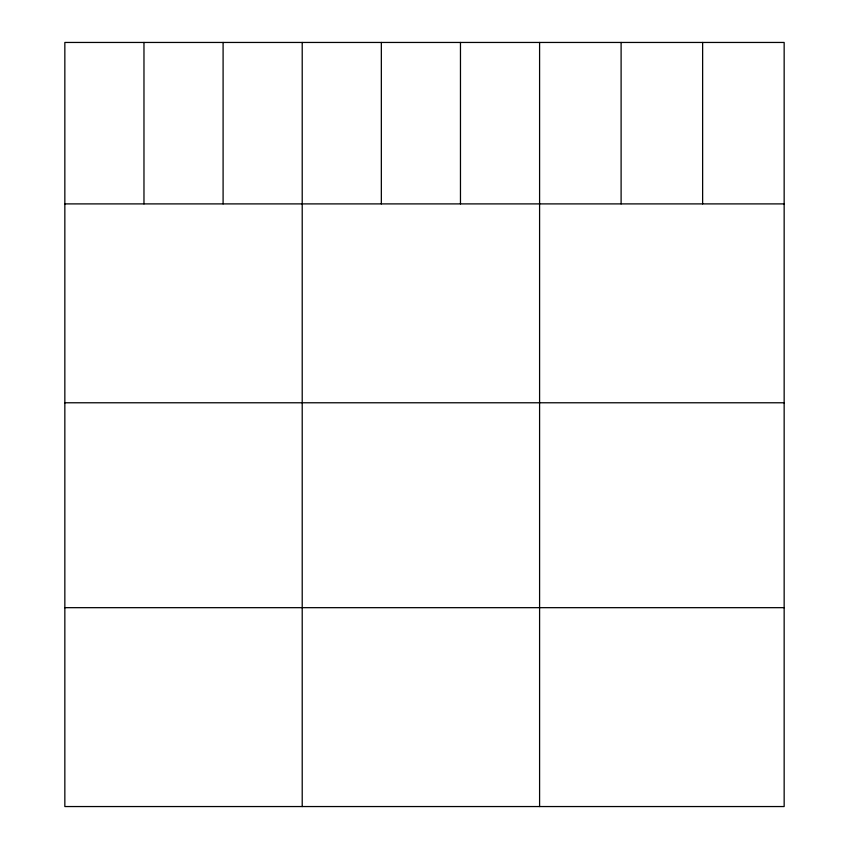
<?xml version="1.0" encoding="UTF-8"?>
<svg xmlns="http://www.w3.org/2000/svg" width="849" height="849" viewBox="0 0 849 849"><rect width="100%" height="100%" fill="white"/><g stroke="black" fill="none" stroke-linecap="round" stroke-linejoin="round"><path stroke-width="1.27" d="M784.158 203.898L784.158 806.55L64.842 806.55L64.842 42.45L784.158 42.45L784.158 203.898L64.842 203.898M64.842 402.776L784.158 402.776M64.842 607.672L784.158 607.672M702.632 42.45L702.632 203.898M621.107 42.45L621.107 203.898M539.593 42.45L539.593 806.55M460.466 42.45L460.466 203.898M381.339 42.45L381.339 203.898M302.212 42.45L302.212 806.55M223.096 42.45L223.096 203.898M143.969 42.45L143.969 203.898"/></g></svg>
